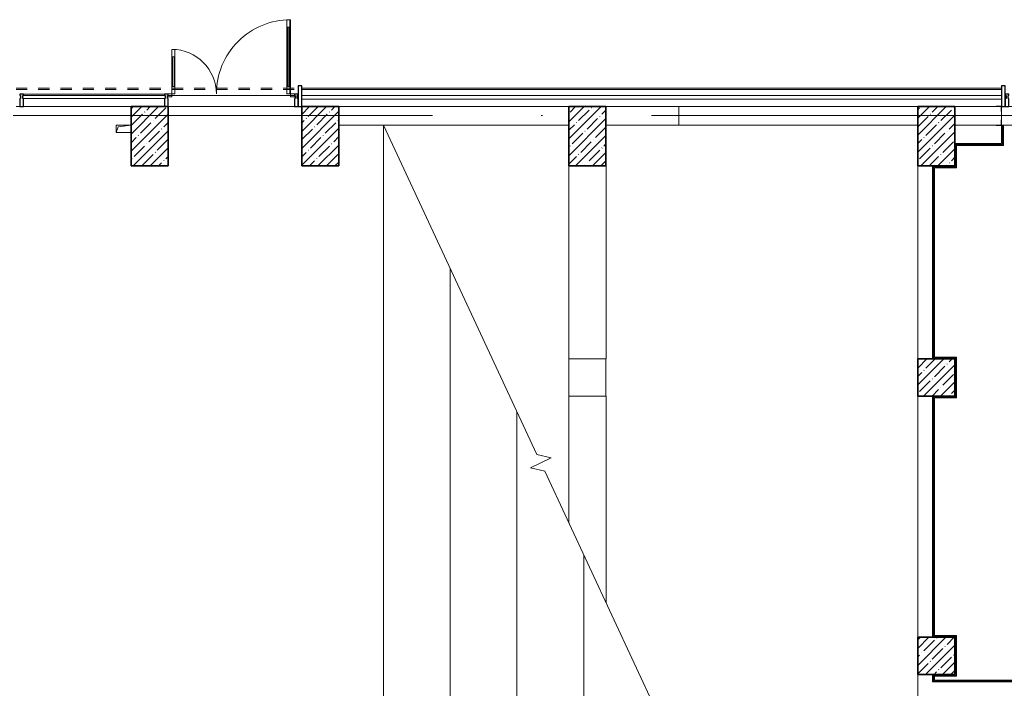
# Model space of a CAD drawing. Header units: millimetres. Extents: x 5993 to 95364, y 94667 to 143522.
# Drawn here: x 42280 to 43361, y 120434 to 121168 of the extents above; entities that cross this region are included whole.
import ezdxf

# ---------------------------------------------------------------- set-up
doc = ezdxf.new("R2010")
doc.units = ezdxf.units.MM
for name, pattern in [('200_ШТРИХ_ш1п0_6_', [160, 100, -60]), ('50_200_ШТРИХ_1Т_ш5_п1_п1_', [1400, 1000, -200, 0, -200]), ('Штрих короткий', [300, 150, -150])]:
    doc.linetypes.add(name, pattern=pattern)
for name, color, linetype, lineweight in [('0-2', 7, 'Continuous', 9), ('S-GRID-____-OTLN-1', 7, '50_200_ШТРИХ_1Т_ш5_п1_п1_', 9), ('Двери', 7, 'Continuous', 9), ('Импосты витража', 7, 'Continuous', 9), ('Импосты витража-1', 7, 'Continuous', 25), ('Контуры', 7, 'Continuous', 9), ('Линии свеса', 7, 'Continuous', 9), ('Марки вырезов', 7, 'Continuous', 9), ('Несущие колонны', 7, 'Continuous', 9), ('Несущие колонны-1', 7, 'Continuous', 35), ('Обобщенные модели', 7, 'Continuous', 9), ('Общие ребра', 7, 'Continuous', 9), ('Остекление-1', 7, 'Continuous', 9), ('Перемычка-1', 7, 'Штрих короткий', 9), ('Перемычка_Пунктирные линии-1', 7, '200_ШТРИХ_ш1п0_6_', 9), ('Стены', 7, 'Continuous', 9), ('Стены-1', 7, 'Continuous', 13), ('Элементы узлов', 7, 'Continuous', 9)]:
    doc.layers.add(name, color=color, linetype=linetype, lineweight=lineweight)

# ---------------------------------------------------------------- blocks, each defined once
blk = doc.blocks.new('BSC_Колонна _Прямоугольная - 500х800-25984396-АИ2_01_План напольных покрытий и плинтусов 1го этажа _Часть 1_')
at = {"layer": 'Несущие колонны'}
h = blk.add_hatch(dxfattribs=at)
h.set_pattern_fill('FP_3', color=256, style=0, pattern_type=2)
h.set_pattern_definition([(45, (-12000, -87100), (-114.04925, 114.04925), []), (45, (-11885.95, -87100), (-114.04925, 114.04925), [201.613, -40.323, 3.353, -36.97])])
h.paths.add_polyline_path([(-250, -400), (250, -400), (250, 400), (-250, 400)], flags=0)
at = {"layer": 'Несущие колонны-1'}
for p, q in [((250, 400), (-250, 400)), ((-250, 400), (-250, -400)), ((250, -400), (250, 400)), ((-250, -400), (250, -400))]:
    blk.add_line(p, q, dxfattribs=at)
blk = doc.blocks.new('BSC_Колонна _Прямоугольная - 500х500-28077331-АИ2_01_План напольных покрытий и плинтусов 1го этажа _Часть 1_')
at = {"layer": 'Несущие колонны'}
for p, q in [((-250, -250), (-250, 250)), ((250, 250), (250, -250))]:
    blk.add_line(p, q, dxfattribs=at)
blk = doc.blocks.new('BSC_Колонна _Прямоугольная - 500х800-V59-АИ2_01_План напольных покрытий и плинтусов 1го этажа _Часть 1_')
at = {"layer": 'Несущие колонны'}
h = blk.add_hatch(dxfattribs=at)
h.set_pattern_fill('FP_89', color=256, style=0, pattern_type=2)
h.set_pattern_definition([(45, (-15600, -87100), (-114.04925, 114.04925), []), (45, (-15485.95, -87100), (-114.04925, 114.04925), [201.613, -40.323, 3.353, -36.97])])
h.paths.add_polyline_path([(-250, -400), (250, -400), (250, 400), (-250, 400)], flags=0)
at = {"layer": 'Несущие колонны-1'}
for p, q in [((250, 400), (-250, 400)), ((-250, 400), (-250, -400)), ((250, -400), (250, 400)), ((-250, -400), (250, -400))]:
    blk.add_line(p, q, dxfattribs=at)
blk = doc.blocks.new('BSC_Колонна _Прямоугольная - 500х800-V60-АИ2_01_План напольных покрытий и плинтусов 1го этажа _Часть 1_')
at = {"layer": 'Несущие колонны'}
h = blk.add_hatch(dxfattribs=at)
h.set_pattern_fill('FP_90', color=256, style=0, pattern_type=2)
h.set_pattern_definition([(45, (-20300, -87100), (-114.04925, 114.04925), []), (45, (-20185.95, -87100), (-114.04925, 114.04925), [201.613, -40.323, 3.353, -36.97])])
h.paths.add_polyline_path([(-250, -400), (250, -400), (250, 400), (-250, 400)], flags=0)
at = {"layer": 'Несущие колонны-1'}
for p, q in [((250, 400), (-250, 400)), ((-250, 400), (-250, -400)), ((250, -400), (250, 400)), ((-250, -400), (250, -400))]:
    blk.add_line(p, q, dxfattribs=at)
blk = doc.blocks.new('BSC_Колонна _Прямоугольная - 500х800-V104-АИ2_01_План напольных покрытий и плинтусов 1го этажа _Часть 1_')
at = {"layer": 'Несущие колонны'}
h = blk.add_hatch(dxfattribs=at)
h.set_pattern_fill('FP_137', color=256, style=0, pattern_type=2)
h.set_pattern_definition([(45, (-9700, -87100), (-114.04925, 114.04925), []), (45, (-9585.95, -87100), (-114.04925, 114.04925), [201.613, -40.323, 3.353, -36.97])])
h.paths.add_polyline_path([(-250, -400), (250, -400), (250, 400), (-250, 400)], flags=0)
at = {"layer": 'Несущие колонны-1'}
for p, q in [((250, 400), (-250, 400)), ((-250, 400), (-250, -400)), ((250, -400), (250, 400)), ((-250, -400), (250, -400))]:
    blk.add_line(p, q, dxfattribs=at)
blk = doc.blocks.new('BSC_Колонна _Прямоугольная - 500х500-28077406-АИ2_01_План напольных покрытий и плинтусов 1го этажа _Часть 1_')
at = {"layer": 'Несущие колонны'}
h = blk.add_hatch(dxfattribs=at)
h.set_pattern_fill('FP_173', color=256, style=0, pattern_type=2)
h.set_pattern_definition([(45, (-20300, -83850), (-114.04925, 114.04925), []), (45, (-20185.95, -83850), (-114.04925, 114.04925), [201.613, -40.323, 3.353, -36.97])])
h.paths.add_polyline_path([(-250, -250), (250, -250), (250, 250), (-250, 250)], flags=0)
at = {"layer": 'Несущие колонны-1'}
for p, q in [((250, 250), (-250, 250)), ((-250, 250), (-250, -250)), ((250, -250), (250, 250)), ((-250, -250), (250, -250))]:
    blk.add_line(p, q, dxfattribs=at)
blk = doc.blocks.new('BSC_Колонна _Прямоугольная - 500х500-V160-АИ2_01_План напольных покрытий и плинтусов 1го этажа _Часть 1_')
at = {"layer": 'Несущие колонны'}
h = blk.add_hatch(dxfattribs=at)
h.set_pattern_fill('FP_198', color=256, style=0, pattern_type=2)
h.set_pattern_definition([(45, (-20300, -80100), (-114.04925, 114.04925), []), (45, (-20185.95, -80100), (-114.04925, 114.04925), [201.613, -40.323, 3.353, -36.97])])
h.paths.add_polyline_path([(-250, -250), (250, -250), (250, 250), (-250, 250)], flags=0)
at = {"layer": 'Несущие колонны-1'}
for p, q in [((250, 250), (-250, 250)), ((-250, 250), (-250, -250)), ((250, -250), (250, 250)), ((-250, -250), (250, -250))]:
    blk.add_line(p, q, dxfattribs=at)
blk = doc.blocks.new('Прямоугольный импост - Откос НВФ_50х280 мм-26964558-АИ2_01_План напольных покрытий и плинтусов 1го этажа _Часть 1_')
at = {"layer": 'Импосты витража-1'}
for p, q in [((0, 150), (-50, 150)), ((-50, 150), (-50, -130)), ((0, -130), (0, 144)), ((-50, -130), (0, -130))]:
    blk.add_line(p, q, dxfattribs=at)
blk = doc.blocks.new('Прямоугольный импост - Импост структурный с накладкой - 150мм-26964589-АИ2_01_План напольных покрытий и плинтусов 1го этажа _Часть 1_')
at = {"layer": 'Импосты витража-1'}
for p, q in [((-25, 40), (-25, 150)), ((-25, 150), (25, 150)), ((25, 150), (25, 40)), ((-15, 40), (-25, 40)), ((-25, -17), (-25, 0)), ((-25, 0), (-15, 0)), ((-15, 0), (-15, 40)), ((15, 40), (15, 0)), ((25, 40), (15, 40)), ((15, 0), (25, 0)), ((25, 0), (25, -17)), ((25, -17), (-25, -17))]:
    blk.add_line(p, q, dxfattribs=at)
blk = doc.blocks.new('Проем_Дверь_Прямоугольный - 1300х2760h_дверные проемы-28620038-АИ2_01_План напольных покрытий и плинтусов 1го этажа _Часть 1_')
at = {"layer": 'Перемычка-1'}
for p, q in [((650, 125), (-650, 125)), ((650, -125), (-650, -125))]:
    blk.add_line(p, q, dxfattribs=at)
blk = doc.blocks.new('Проем_Дверь_Прямоугольный - 3850х3300h_витражные проемы-30603872-АИ2_01_План напольных покрытий и плинтусов 1го этажа _Часть 1_')
at = {"layer": 'Перемычка-1'}
for p, q in [((1925, 10), (-1925, 10)), ((1925, -10), (-1925, -10))]:
    blk.add_line(p, q, dxfattribs=at)
blk = doc.blocks.new('PNS_Панель прямоугольная1 - Нр_Стекло - 40мм-27193210-АИ2_01_План напольных покрытий и плинтусов 1го этажа _Часть 1_')
at = {"layer": 'Остекление-1'}
for p, q in [((-950, 40), (950, 40)), ((-960, 0), (960, 0)), ((950, 0), (-950, 0))]:
    blk.add_line(p, q, dxfattribs=at)
blk = doc.blocks.new('Прямоугольный импост - Импост структурный с накладкой - 150мм-V183-АИ2_01_План напольных покрытий и плинтусов 1го этажа _Часть 1_')
at = {"layer": 'Импосты витража-1'}
for p, q in [((-25, 0), (-25, 17)), ((-25, 17), (25, 17)), ((-15, 0), (-25, 0)), ((-15, -40), (-15, 0)), ((25, 0), (15, 0)), ((15, 0), (15, -40)), ((25, 17), (25, 0)), ((-25, -150), (-25, -40)), ((-25, -40), (-15, -40)), ((15, -40), (25, -40)), ((25, -40), (25, -150))]:
    blk.add_line(p, q, dxfattribs=at)
blk = doc.blocks.new('Прямоугольный импост - Импост структурный с накладкой - 150мм-27090906-АИ2_01_План напольных покрытий и плинтусов 1го этажа _Часть 1_')
at = {"layer": 'Импосты витража-1'}
for p, q in [((-25, 0), (-25, 17)), ((-25, 17), (25, 17)), ((-15, 0), (-25, 0)), ((-15, -40), (-15, 0)), ((25, 0), (15, 0)), ((15, 0), (15, -40)), ((25, 17), (25, 0)), ((-25, -150), (-25, -40)), ((-25, -40), (-15, -40)), ((15, -40), (25, -40)), ((25, -40), (25, -150)), ((25, -150), (-25, -150))]:
    blk.add_line(p, q, dxfattribs=at)
blk = doc.blocks.new('Дверь_Витражная_СКБ_2Ст2 - ДВН_ДАО_Выход из актового зала-28221335-АИ2_01_План напольных покрытий и плинтусов 1го этажа _Часть 1_')
at = {"layer": 'Двери'}
for p, q in [((-800, -1020), (-800, -20)), ((800, -620), (800, -20))]:
    blk.add_line(p, q, dxfattribs=at)
for centre, radius, start, end in [((-800, -20), 1000, 270, 0), ((800, -20), 600, 180, 270)]:
    blk.add_arc(centre, radius, start, end, dxfattribs=at)
at = {"layer": 'Элементы узлов'}
for p, q in [((-860, 20), (-800, 20)), ((-800, 20), (-860, 20)), ((-800, 20), (-800, -20)), ((-800, -20), (-800, 20)), ((860, 20), (800, 20)), ((800, 20), (800, -20)), ((860, 20), (800, 20)), ((800, 20), (800, -20)), ((-860, -20), (-860, -17)), ((-860, -17), (-860, -20)), ((-800, -20), (-860, -20)), ((-860, -20), (-800, -20)), ((-748, -20), (-788, -20)), ((-788, -1020), (-788, -20)), ((-748, -20), (-788, -20)), ((-788, -20), (-788, -1020)), ((-788, -120), (-748, -120)), ((-778, -920), (-778, -120)), ((-758, -920), (-758, -120)), ((-748, -1020), (-748, -20)), ((-748, -1020), (-748, -20)), ((760, -20), (800, -20)), ((760, -620), (760, -20)), ((760, -20), (760, -620)), ((800, -20), (760, -20)), ((800, -120), (760, -120)), ((770, -520), (770, -120)), ((790, -520), (790, -120)), ((800, -620), (800, -20)), ((800, -620), (800, -20)), ((800, -20), (860, -20)), ((800, -20), (860, -20)), ((860, -20), (860, -17)), ((860, -20), (860, -17)), ((800, -520), (760, -520)), ((800, -620), (760, -620)), ((760, -620), (800, -620)), ((-788, -920), (-748, -920)), ((-788, -1020), (-748, -1020)), ((-788, -1020), (-748, -1020))]:
    blk.add_line(p, q, dxfattribs=at)
blk = doc.blocks.new('Прямоугольный импост - Импост структурный с накладкой - 150мм-27507999-АИ2_01_План напольных покрытий и плинтусов 1го этажа _Часть 1_')
at = {"layer": 'Импосты витража-1'}
for p, q in [((-25, 0), (-25, 17)), ((-25, 17), (25, 17)), ((-15, 0), (-25, 0)), ((-15, -40), (-15, 0)), ((25, 0), (15, 0)), ((15, 0), (15, -40)), ((25, 17), (25, 0)), ((-25, -150), (-25, -40)), ((-25, -40), (-15, -40)), ((15, -40), (25, -40)), ((25, -40), (25, -150)), ((25, -150), (-25, -150))]:
    blk.add_line(p, q, dxfattribs=at)
blk = doc.blocks.new('Прямоугольный импост - Откос НВФ_50х280 мм-27193217-АИ2_01_План напольных покрытий и плинтусов 1го этажа _Часть 1_')
at = {"layer": 'Импосты витража-1'}
for p, q in [((0, 130), (-50, 130)), ((-50, 130), (-50, -150)), ((0, -150), (0, 130)), ((-50, -150), (0, -150))]:
    blk.add_line(p, q, dxfattribs=at)
blk = doc.blocks.new('Прямоугольный импост - Импост структурный с накладкой - 150мм-27192624-АИ2_01_План напольных покрытий и плинтусов 1го этажа _Часть 1_')
at = {"layer": 'Импосты витража'}
for p, q in [((8000, 87667), (9900, 87667)), ((8000, 87500), (9450, 87500))]:
    blk.add_line(p, q, dxfattribs=at)
blk = doc.blocks.new('Фахверк_СКБ_Уголок - 250_2700-27497298-АИ2_01_План напольных покрытий и плинтусов 1го этажа _Часть 1_')
at = {"layer": 'Обобщенные модели'}
for p, q in [((200, 181), (125, 181)), ((125, 181), (125, 106)), ((131, 106), (131, 175)), ((131, 175), (200, 175)), ((200, 175), (200, 181)), ((125, 106), (131, 106)), ((131, -6), (125, -6)), ((125, -6), (125, -81)), ((125, -81), (200, -81)), ((131, -75), (131, -6)), ((200, -75), (131, -75)), ((200, -81), (200, -75))]:
    blk.add_line(p, q, dxfattribs=at)
blk = doc.blocks.new('АР_Перемычка - АР_Перемычка-28620039-АИ2_01_План напольных покрытий и плинтусов 1го этажа _Часть 1_')
at = {"layer": 'Обобщенные модели'}
blk.add_line((0, -125), (9, -125), dxfattribs=at)
at = {"layer": 'Перемычка_Пунктирные линии-1'}
for p, q in [((0, 125), (1300, 125)), ((0, -56), (0, 56)), ((1300, 56), (1300, -56)), ((0, -125), (1300, -125))]:
    blk.add_line(p, q, dxfattribs=at)
blk = doc.blocks.new('AR_Отверстие прямоугольное _в плите_ - AR_Отверстие прямоугольное _в плите_-V262-АИ2_01_План напольных покрытий и плинтусов 1го этажа _Часть 1_')
at = {"layer": 'Обобщенные модели'}
for p, q in [((100, 50), (-100, 50)), ((-100, 50), (-100, -50)), ((-100, -50), (-75, 25)), ((-75, 25), (100, 50)), ((-100, -50), (100, -50))]:
    blk.add_line(p, q, dxfattribs=at)
blk = doc.blocks.new('Проем_Дверь_Прямоугольный - 3850х3300h_витражные проемы-30601610-АИ2_01_План напольных покрытий и плинтусов 1го этажа _Часть 1_')
at = {"layer": 'Перемычка-1'}
for p, q in [((1925, 115), (-1925, 115)), ((1925, -115), (-1925, -115))]:
    blk.add_line(p, q, dxfattribs=at)

msp = doc.modelspace()

# ---------------------------------------------------------------- linework, layer by layer
at = {"layer": 'S-GRID-____-OTLN-1', "color": 251, "ltscale": 0.6, "true_color": 0x636466}
msp.add_line((50293.3, 121062.8), (41444, 121062.8), dxfattribs=at)
at = {"layer": 'Контуры'}
msp.add_line((42678.6, 121052.1), (42678.6, 120311.4), dxfattribs=at)
at = {"layer": 'Линии свеса'}
for p, q in [((42751.9, 120895), (42751.9, 120311.4)), ((42825.1, 120737.9), (42825.1, 120311.4)), ((42898.4, 120580.8), (42898.4, 120311.4))]:
    msp.add_line(p, q, dxfattribs=at)
at = {"layer": 'Марки вырезов'}
for p, q in [((42847, 120691), (42678.6, 121052.1)), ((42839.8, 120676.4), (42862.8, 120687.2)), ((42862.8, 120687.2), (42847, 120691)), ((42855.6, 120672.6), (42839.8, 120676.4)), ((43024, 120311.4), (42855.6, 120672.6))]:
    msp.add_line(p, q, dxfattribs=at)
at = {"layer": 'Общие ребра'}
for p, q in [((42589.1, 121091.2), (43356.6, 121091.2)), ((43356.6, 121091.2), (42589.1, 121091.2)), ((42589.1, 121084.7), (43356.6, 121084.7)), ((42589.1, 121080.6), (43356.6, 121080.6))]:
    msp.add_line(p, q, dxfattribs=at)
at = {"layer": 'Стены'}
for p, q in [((42442.6, 121084.7), (42580.9, 121084.7)), ((42580.9, 121072.5), (42442.6, 121072.5)), ((43002.8, 121052.1), (42922.8, 121052.1)), ((43462.4, 121052.1), (43356.6, 121052.1)), ((43357.6, 121030.8), (43357.6, 121051.6)), ((43358.6, 121051.6), (43357.6, 121051.6)), ((43358.6, 121051.6), (43358.6, 121029.8)), ((43306.3, 121006.4), (43306.3, 121030.8)), ((43306.3, 121030.8), (43357.6, 121030.8)), ((43307.3, 121029.8), (43307.3, 121005.4)), ((43358.6, 121029.8), (43307.3, 121029.8)), ((42882.1, 120795.7), (42882.1, 121007.4)), ((42922.8, 121007.4), (42922.8, 120795.7)), ((43281.9, 120796.7), (43281.9, 121006.4)), ((43281.9, 121006.4), (43306.3, 121006.4)), ((43282.9, 121005.4), (43282.9, 120797.7)), ((43307.3, 121005.4), (43282.9, 121005.4)), ((42922.8, 120795.7), (42882.1, 120795.7)), ((43306.3, 120796.7), (43281.9, 120796.7)), ((43282.9, 120797.7), (43307.3, 120797.7)), ((43306.3, 120754.1), (43306.3, 120796.7)), ((43307.3, 120797.7), (43307.3, 120753.1)), ((42882.1, 120615.7), (42882.1, 120755)), ((42922.8, 120755), (42882.1, 120755)), ((42922.8, 120755), (42922.8, 120528.5)), ((43281.9, 120754.1), (43306.3, 120754.1)), ((43281.9, 120491.5), (43281.9, 120754.1)), ((43307.3, 120753.1), (43282.9, 120753.1)), ((43282.9, 120753.1), (43282.9, 120492.5)), ((43282.9, 120492.5), (43307.3, 120492.5)), ((43307.3, 120492.5), (43307.3, 120447.9)), ((43306.3, 120491.5), (43281.9, 120491.5)), ((43306.3, 120448.8), (43306.3, 120491.5)), ((43281.9, 120448.8), (43306.3, 120448.8)), ((43281.9, 120442.6), (43281.9, 120448.8)), ((43542.9, 120442.6), (43281.9, 120442.6)), ((43307.3, 120447.9), (43282.9, 120447.9)), ((43282.9, 120447.9), (43282.9, 120443.6)), ((43282.9, 120443.6), (43541.9, 120443.6))]:
    msp.add_line(p, q, dxfattribs=at)
at = {"layer": 'Стены-1'}
for p, q in [((43356.6, 121092.8), (42589.1, 121092.8)), ((42589.1, 121092.8), (42589.1, 121091.2)), ((42589.1, 121091.2), (42589.1, 121072.5)), ((43356.6, 121091.2), (43356.6, 121092.8)), ((43356.6, 121073), (43356.6, 121091.2)), ((42882.1, 121072.5), (42629.8, 121072.5)), ((42629.8, 121072.5), (42882.1, 121072.5)), ((42922.8, 121072.5), (43264.7, 121072.5)), ((43264.7, 121072.5), (43002.8, 121072.5)), ((43002.8, 121072.5), (43002.8, 121052.1)), ((43350.5, 121072.5), (43305.3, 121072.5)), ((43305.3, 121072.5), (43350.5, 121072.5)), ((43356.6, 121057.7), (43356.6, 121066.9)), ((42629.8, 121052.1), (42882.1, 121052.1)), ((43002.8, 121052.1), (43264.7, 121052.1)), ((43305.3, 121052.1), (43350.5, 121052.1)), ((43350.5, 121052.1), (43305.3, 121052.1)), ((43356.6, 121031.8), (43356.6, 121051.6)), ((43305.3, 121031.8), (43356.6, 121031.8)), ((43264.7, 121007.4), (43264.7, 120795.7)), ((43280.9, 120795.7), (43280.9, 121007.4)), ((43264.7, 120755), (43264.7, 120490.5)), ((43280.9, 120490.5), (43280.9, 120755)), ((43264.7, 120449.8), (43264.7, 120199.1)), ((43280.9, 120441.7), (43280.9, 120449.8)), ((43543.8, 120441.7), (43280.9, 120441.7))]:
    msp.add_line(p, q, dxfattribs=at)

# ---------------------------------------------------------------- block references
at = {"layer": '0-2', "xscale": 0.08139549610658335, "yscale": 0.08139549610658335, "zscale": 0.08139549610658335, "rotation": 180}
for name, p in [('Дверь_Витражная_СКБ_2Ст2 - ДВН_ДАО_Выход из актового зала-28221335-АИ2_01_План напольных покрытий и плинтусов 1го этажа _Часть 1_', (42511.7, 121084.7)), ('Проем_Дверь_Прямоугольный - 3850х3300h_витражные проемы-30603872-АИ2_01_План напольных покрытий и плинтусов 1го этажа _Часть 1_', (42432.4, 121092)), ('Проем_Дверь_Прямоугольный - 3850х3300h_витражные проемы-30601610-АИ2_01_План напольных покрытий и плинтусов 1го этажа _Часть 1_', (42432.4, 121081.8)), ('Прямоугольный импост - Откос НВФ_50х280 мм-26964558-АИ2_01_План напольных покрытий и плинтусов 1го этажа _Часть 1_', (43356.6, 121084.7)), ('PNS_Панель прямоугольная1 - Нр_Стекло - 40мм-27193210-АИ2_01_План напольных покрытий и плинтусов 1го этажа _Часть 1_', (42361.2, 121084.7)), ('Фахверк_СКБ_Уголок - 250_2700-27497298-АИ2_01_План напольных покрытий и плинтусов 1го этажа _Часть 1_', (43366.8, 121066.4)), ('Проем_Дверь_Прямоугольный - 1300х2760h_дверные проемы-28620038-АИ2_01_План напольных покрытий и плинтусов 1го этажа _Часть 1_', (43409.5, 121062.3)), ('АР_Перемычка - АР_Перемычка-28620039-АИ2_01_План напольных покрытий и плинтусов 1го этажа _Часть 1_', (43462.4, 121062.3))]:
    msp.add_blockref(name, p, dxfattribs=at)
at = {"layer": '0-2', "extrusion": (0, 0, -1), "xscale": 0.08139549610658335, "yscale": 0.08139549610658335, "zscale": 0.08139549610658335}
for name, p in [('Прямоугольный импост - Импост структурный с накладкой - 150мм-27090906-АИ2_01_План напольных покрытий и плинтусов 1го этажа _Часть 1_', (-42281.8, 121084.7)), ('Прямоугольный импост - Импост структурный с накладкой - 150мм-V183-АИ2_01_План напольных покрытий и плинтусов 1го этажа _Часть 1_', (-42440.5, 121084.7)), ('Прямоугольный импост - Импост структурный с накладкой - 150мм-27507999-АИ2_01_План напольных покрытий и плинтусов 1го этажа _Часть 1_', (-42583, 121084.7))]:
    msp.add_blockref(name, p, dxfattribs=at)
at = {"layer": '0-2', "xscale": 0.08139549610658335, "yscale": 0.08139549610658335, "zscale": 0.08139549610658335}
for name, p in [('Прямоугольный импост - Импост структурный с накладкой - 150мм-27192624-АИ2_01_План напольных покрытий и плинтусов 1го этажа _Часть 1_', (41632.7, 113950.4)), ('Прямоугольный импост - Откос НВФ_50х280 мм-27193217-АИ2_01_План напольных покрытий и плинтусов 1го этажа _Часть 1_', (42589.1, 121084.7)), ('BSC_Колонна _Прямоугольная - 500х800-V104-АИ2_01_План напольных покрытий и плинтусов 1го этажа _Часть 1_', (42422.2, 121039.9)), ('BSC_Колонна _Прямоугольная - 500х800-25984396-АИ2_01_План напольных покрытий и плинтусов 1го этажа _Часть 1_', (42609.4, 121039.9)), ('BSC_Колонна _Прямоугольная - 500х800-V59-АИ2_01_План напольных покрытий и плинтусов 1го этажа _Часть 1_', (42902.4, 121039.9)), ('BSC_Колонна _Прямоугольная - 500х800-V60-АИ2_01_План напольных покрытий и плинтусов 1го этажа _Часть 1_', (43285, 121039.9)), ('AR_Отверстие прямоугольное _в плите_ - AR_Отверстие прямоугольное _в плите_-V262-АИ2_01_План напольных покрытий и плинтусов 1го этажа _Часть 1_', (42393.7, 121048.1)), ('BSC_Колонна _Прямоугольная - 500х500-28077331-АИ2_01_План напольных покрытий и плинтусов 1го этажа _Часть 1_', (42902.4, 120775.4)), ('BSC_Колонна _Прямоугольная - 500х500-28077406-АИ2_01_План напольных покрытий и плинтусов 1го этажа _Часть 1_', (43285, 120775.4)), ('BSC_Колонна _Прямоугольная - 500х500-V160-АИ2_01_План напольных покрытий и плинтусов 1го этажа _Часть 1_', (43285, 120470.2))]:
    msp.add_blockref(name, p, dxfattribs=at)
at = {"layer": '0-2', "extrusion": (0, 0, -1), "xscale": 0.08139549610658335, "yscale": 0.08139549610658335, "zscale": 0.08139549610658335, "rotation": 180}
msp.add_blockref('Прямоугольный импост - Импост структурный с накладкой - 150мм-26964589-АИ2_01_План напольных покрытий и плинтусов 1го этажа _Часть 1_', (-43362.7, 121084.7), dxfattribs=at)

doc.saveas('drawing.dxf')
